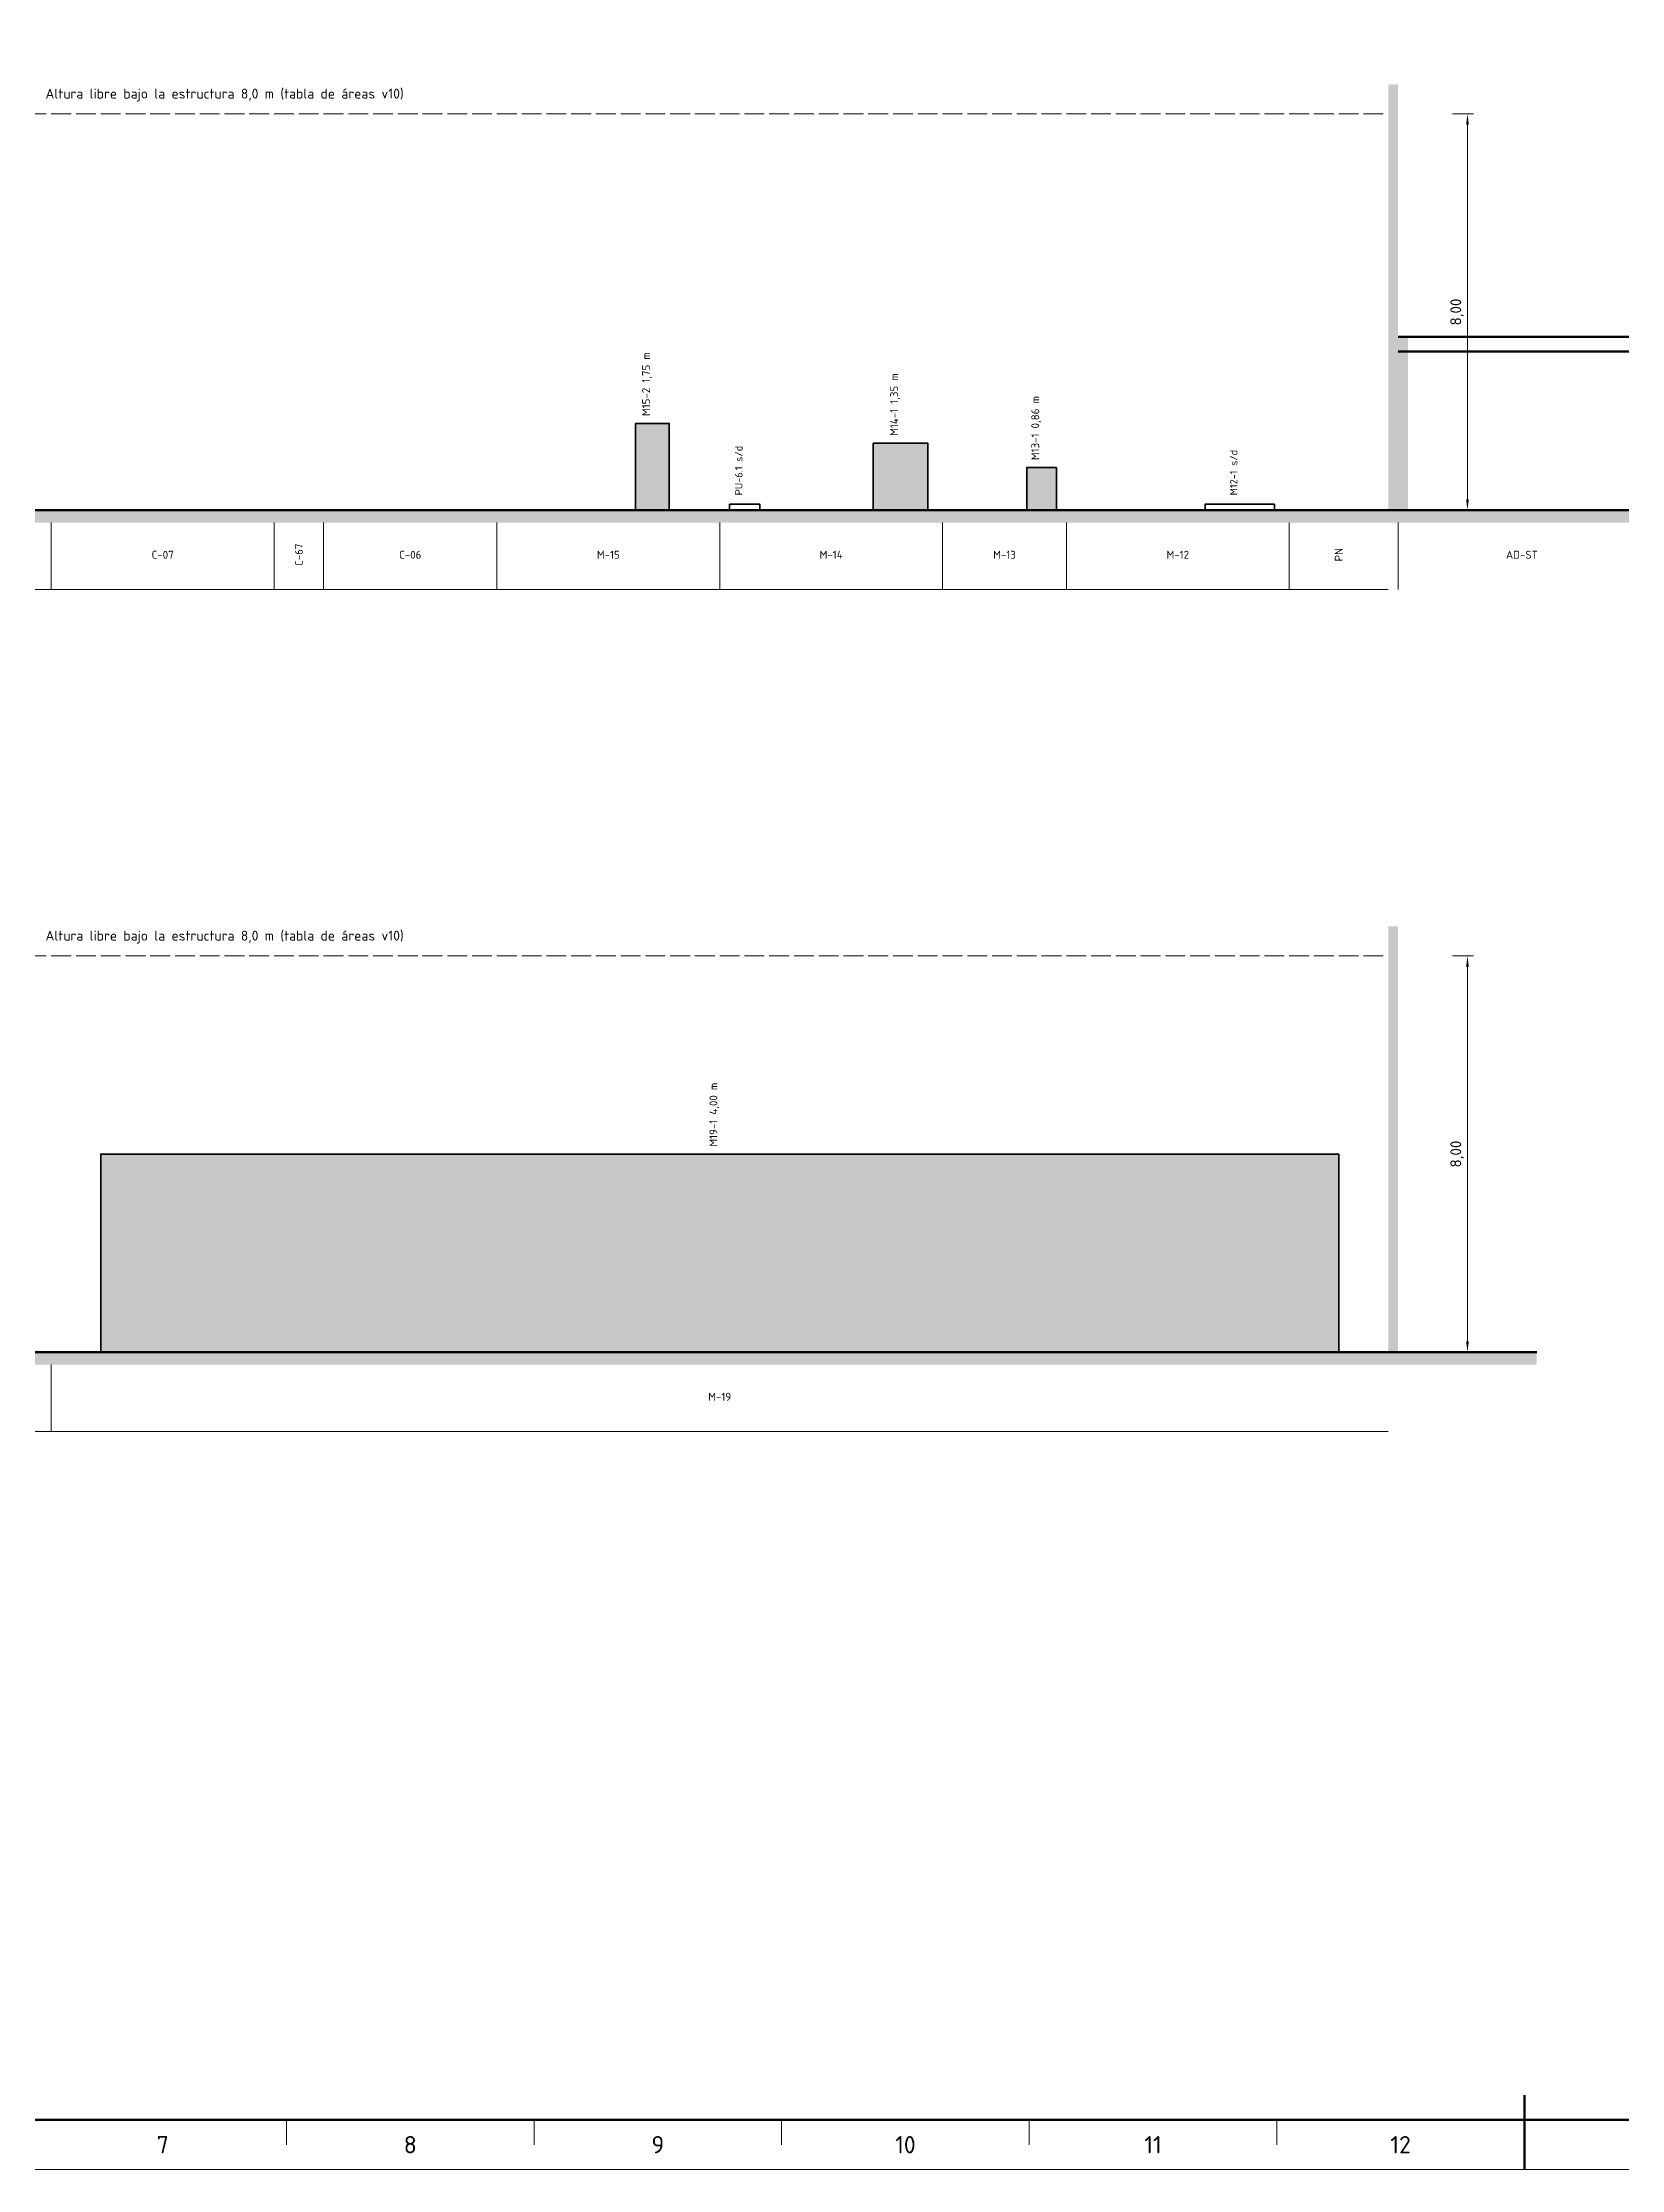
# Model space of a CAD drawing. Header units: millimetres. Extents: x 0 to 1227, y 0 to 841.
# Drawn here: x 295.2 to 614.1, y 0 to 429.4 of the extents above; entities that cross this region are included whole.
import ezdxf
from ezdxf.enums import TextEntityAlignment as Align

# ---------------------------------------------------------------- set-up
doc = ezdxf.new("R2010")
doc.units = ezdxf.units.MM
doc.linetypes.add('IRAM-E-TRAZOS', pattern=[5, 4, -1])
for name, color, linetype, lineweight in [('06-TEXTO', 7, 'CONTINUOUS', 25), ('07-RECUADRO', 7, 'CONTINUOUS', 70), ('08-FINA', 5, 'CONTINUOUS', 18), ('A-COTA', 7, 'CONTINUOUS', 18), ('A-EQUIPO-OCULTO', 8, 'IRAM-E-TRAZOS', 13), ('A-EQUIPO-RELLENO', 9, 'CONTINUOUS', 13), ('A-MURO', 7, 'CONTINUOUS', 50), ('A-RELLENO', 9, 'CONTINUOUS', 13), ('A-TABIQUE', 7, 'CONTINUOUS', 50), ('A-TEXTO', 7, 'CONTINUOUS', 18)]:
    doc.layers.add(name, color=color, linetype=linetype, lineweight=lineweight)
doc.layers.add('A-EQUIPO', color=30, linetype='CONTINUOUS', lineweight=35, true_color=0xe67800)
doc.styles.add('ISO3098', font='isocpeur.ttf')
doc.dimstyles.new('FLAMA-IRAM', dxfattribs={"dimtxt": 3.5, "dimasz": 3.5, "dimexe": 2, "dimexo": 1.5, "dimgap": 1, "dimtad": 1, "dimdec": 1, "dimtxsty": 'ISO3098', "dimblk": 'IRAM_FLECHA', "dimblk1": 'IRAM_FLECHA', "dimblk2": 'IRAM_FLECHA', "dimcen": 2.5, "dimclrd": 3, "dimclre": 3, "dimclrt": 3, "dimazin": 3, "dimtfac": 1, "dimtmove": 0, "dimatfit": 3, "dimlwd": 18, "dimlwe": 18})

# ---------------------------------------------------------------- blocks, each defined once
blk = doc.blocks.new('IRAM_FLECHA')
blk.add_solid([(0, 0), (-1, 0.125), (-1, -0.125)])

msp = doc.modelspace()

# ---------------------------------------------------------------- hatches: boundary and pattern name
at = {"layer": 'A-EQUIPO-RELLENO', "true_color": 0xfff8f0}
h = msp.add_hatch(color=7, dxfattribs=at)
h.dxf.hatch_style = 1
h.paths.add_polyline_path([(415, 335), (421.8, 335), (421.8, 352.5), (415, 352.5)])
h = msp.add_hatch(color=7, dxfattribs=at)
h.dxf.hatch_style = 1
h.paths.add_polyline_path([(463, 335), (474, 335), (474, 348.5), (463, 348.5)])
h = msp.add_hatch(color=7, dxfattribs=at)
h.dxf.hatch_style = 1
h.paths.add_polyline_path([(494, 335), (500, 335), (500, 343.6), (494, 343.6)])
h = msp.add_hatch(color=7, dxfattribs=at)
h.dxf.hatch_style = 1
h.paths.add_polyline_path([(307, 165), (557, 165), (557, 205), (307, 205)])
at = {"layer": 'A-MURO', "true_color": 0x464646}
h = msp.add_hatch(color=7, dxfattribs=at)
h.dxf.hatch_style = 1
h.paths.add_polyline_path([(567, 335), (569, 335), (569, 421), (567, 421)])
h = msp.add_hatch(color=7, dxfattribs=at)
h.dxf.hatch_style = 1
h.paths.add_polyline_path([(569, 335), (571, 335), (571, 370), (569, 370)])
h = msp.add_hatch(color=7, dxfattribs=at)
h.dxf.hatch_style = 1
h.paths.add_polyline_path([(567, 165), (569, 165), (569, 251), (567, 251)])
at = {"layer": 'A-RELLENO', "true_color": 0xc8c8c8}
h = msp.add_hatch(color=7, dxfattribs=at)
h.dxf.hatch_style = 1
h.paths.add_polyline_path([(47, 335), (872, 335), (872, 332.5), (47, 332.5)])
h = msp.add_hatch(color=7, dxfattribs=at)
h.dxf.hatch_style = 1
h.paths.add_polyline_path([(47, 165), (597, 165), (597, 162.5), (47, 162.5)])

# ---------------------------------------------------------------- linework, layer by layer
at = {"layer": '07-RECUADRO'}
msp.add_line((594.5, 0), (594.5, 15), dxfattribs=at)
msp.add_lwpolyline([(25, 10), (1179, 10), (1179, 831), (25, 831)], close=True, dxfattribs=at)
at = {"layer": '08-FINA'}
for p, q in [((344.5, 10), (344.5, 5)), ((394.5, 10), (394.5, 5)), ((444.5, 10), (444.5, 5)), ((494.5, 10), (494.5, 5)), ((544.5, 10), (544.5, 5))]:
    msp.add_line(p, q, dxfattribs=at)
msp.add_lwpolyline([(0, 0), (1189, 0), (1189, 841), (0, 841)], close=True, dxfattribs=at)
at = {"layer": 'A-COTA'}
for p, q in [((297, 332.5), (297, 319)), ((342, 332.5), (342, 319)), ((352, 332.5), (352, 319)), ((387, 332.5), (387, 319)), ((432, 332.5), (432, 319)), ((477, 332.5), (477, 319)), ((502, 332.5), (502, 319)), ((547, 332.5), (547, 319)), ((569, 332.5), (569, 319)), ((97, 319), (567, 319)), ((297, 162.5), (297, 149)), ((97, 149), (567, 149))]:
    msp.add_line(p, q, dxfattribs=at)
at = {"layer": 'A-EQUIPO'}
for points in [[(415, 335), (421.8, 335), (421.8, 352.5), (415, 352.5)], [(463, 335), (474, 335), (474, 348.5), (463, 348.5)], [(494, 335), (500, 335), (500, 343.6), (494, 343.6)], [(434, 335), (440.1, 335), (440.1, 336.2), (434, 336.2)], [(530, 335), (544, 335), (544, 336.2), (530, 336.2)], [(307, 165), (557, 165), (557, 205), (307, 205)]]:
    msp.add_lwpolyline(points, close=True, dxfattribs=at)
at = {"layer": 'A-EQUIPO-OCULTO'}
for p, q in [((97, 415), (567, 415)), ((97, 245), (567, 245))]:
    msp.add_line(p, q, dxfattribs=at)
at = {"layer": 'A-MURO'}
for p, q in [((47, 335), (872, 335)), ((47, 165), (597, 165))]:
    msp.add_line(p, q, dxfattribs=at)
at = {"layer": 'A-TABIQUE'}
for p, q in [((569, 370), (712, 370)), ((569, 367), (712, 367))]:
    msp.add_line(p, q, dxfattribs=at)

# ---------------------------------------------------------------- texts
at = {"layer": '06-TEXTO', "style": 'ISO3098'}
for s, p in [('7', (319.5, 5)), ('8', (369.5, 5)), ('9', (419.5, 5)), ('10', (469.5, 5)), ('11', (519.5, 5)), ('12', (569.5, 5))]:
    msp.add_text(s, height=3.5, dxfattribs=at).set_placement(p, align=Align.MIDDLE_CENTER)
at = {"layer": 'A-TEXTO', "style": 'ISO3098'}
for p in [(332, 417.5), (332, 247.5)]:
    msp.add_text('Altura libre bajo la estructura 8,0 m (tabla de áreas v10)', height=2, dxfattribs=at).set_placement(p, align=Align.BOTTOM_CENTER)
for s, height, p in [('M15-2 1,75 m', 1.6, (418.4, 354)), ('M14-1 1,35 m', 1.6, (468.5, 350)), ('M13-1 0,86 m', 1.6, (497, 345.1)), ('PU-6.1 s/d', 1.5, (437.05, 338)), ('M12-1 s/d', 1.5, (537, 338)), ('M19-1 4,00 m', 1.6, (432, 206.5))]:
    msp.add_text(s, height=height, rotation=90, dxfattribs=at).set_placement(p, align=Align.BOTTOM_LEFT)
for s, p in [('C-07', (319.5, 326)), ('C-06', (369.5, 326)), ('M-15', (409.5, 326)), ('M-14', (454.5, 326)), ('M-13', (489.5, 326)), ('M-12', (524.5, 326)), ('AD-ST', (594, 326)), ('M-19', (432, 156))]:
    msp.add_text(s, height=1.6, dxfattribs=at).set_placement(p, align=Align.MIDDLE_CENTER)
for s, p in [('C-67', (347, 326)), ('PN', (557, 326))]:
    msp.add_text(s, height=1.6, rotation=90, dxfattribs=at).set_placement(p, align=Align.MIDDLE_CENTER)

# ---------------------------------------------------------------- dimensions: what is measured, and where the dimension line sits
at = {"layer": 'A-COTA'}
for base, p1, p2 in [((583, 335), (579, 335), (579, 415)), ((583, 165), (579, 165), (579, 245))]:
    msp.add_linear_dim(base=base, p1=p1, p2=p2, angle=90, dimstyle='FLAMA-IRAM', override={"dimtxt": 2.2, "dimasz": 2.2, "dimexe": 1.2, "dimexo": 1, "dimdec": 2, "dimlfac": 0.1, "dimzin": 0}, dxfattribs=at).render()

doc.saveas('drawing.dxf')
